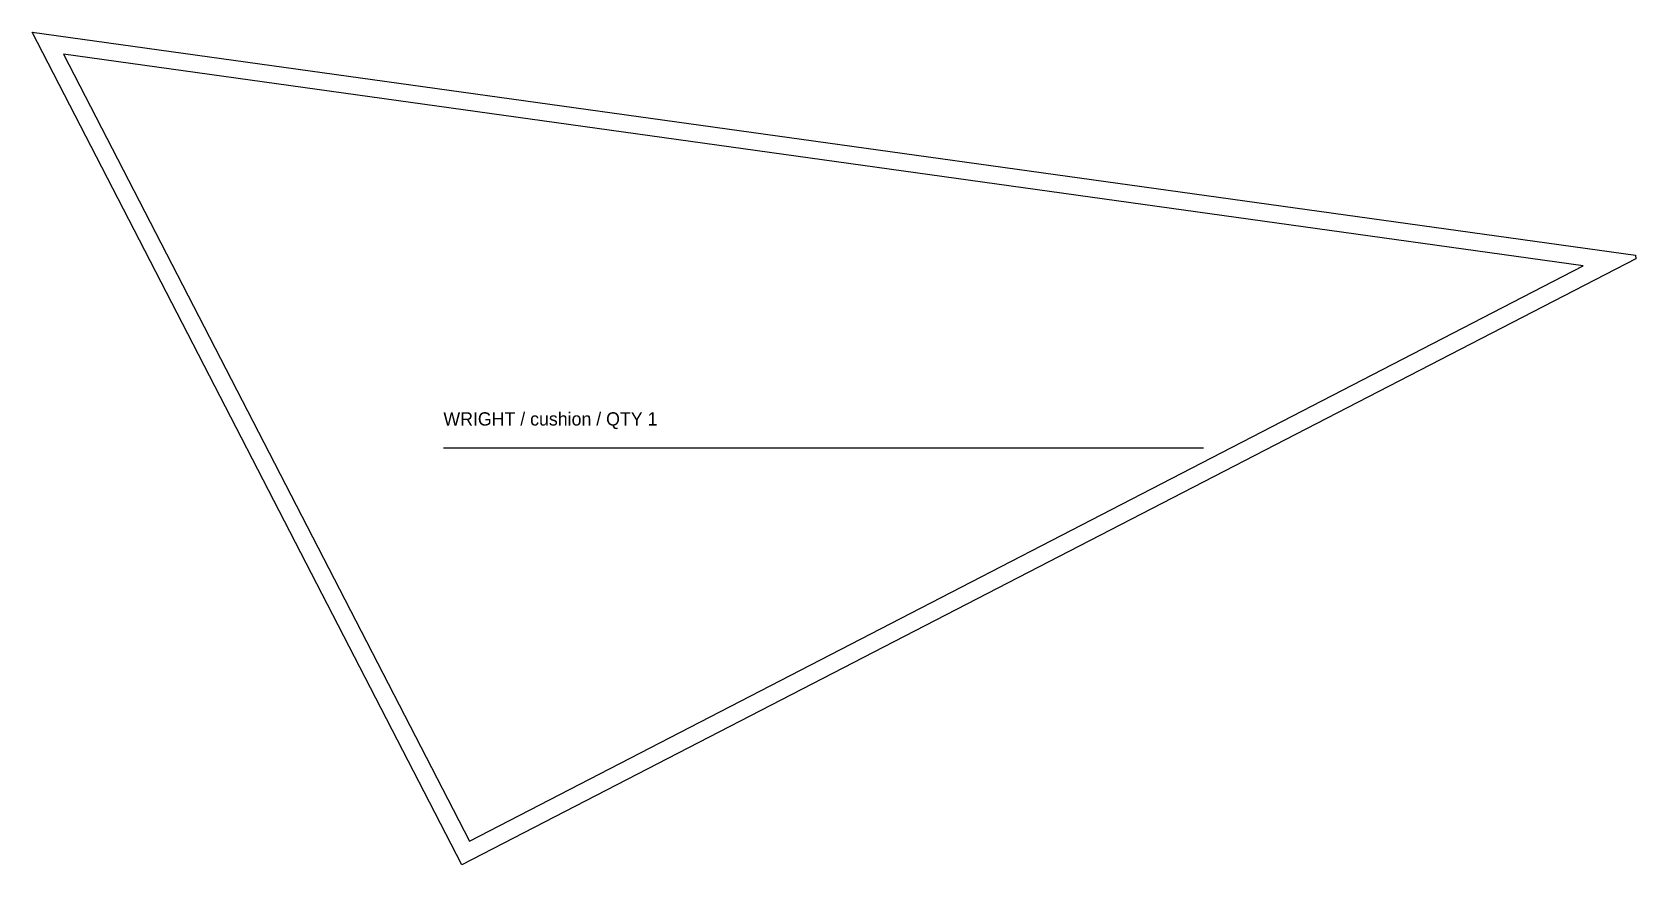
# Model space of a CAD drawing. Header units: millimetres. Extents: x -21 to 1066, y -16 to 548.
import ezdxf

# ---------------------------------------------------------------- set-up
doc = ezdxf.new("R2010")
doc.units = ezdxf.units.MM
for name, color, linetype in [('CUT', 7, 'Continuous'), ('GRAIN', 3, 'Continuous'), ('ID', 7, 'Continuous'), ('SEW', 5, 'Continuous')]:
    doc.layers.add(name, color=color, linetype=linetype)

msp = doc.modelspace()

# ---------------------------------------------------------------- linework, layer by layer
at = {"layer": 'CUT'}
msp.add_lwpolyline([(270, -16.2), (-21.3, 548.3), (1065.8, 397), (1066.2, 394.7)], close=True, dxfattribs=at)
at = {"layer": 'GRAIN'}
msp.add_line((257.6, 266.6), (772.9, 266.6), dxfattribs=at)
at = {"layer": 'SEW'}
msp.add_lwpolyline([(275.2, 0), (1030.5, 389.8), (0, 533.2)], close=True, dxfattribs=at)

# ---------------------------------------------------------------- texts
at = {"layer": 'ID'}
msp.add_text('WRIGHT / cushion / QTY 1', height=9, dxfattribs=at).set_placement((257.6, 281.6))

doc.saveas('drawing.dxf')
